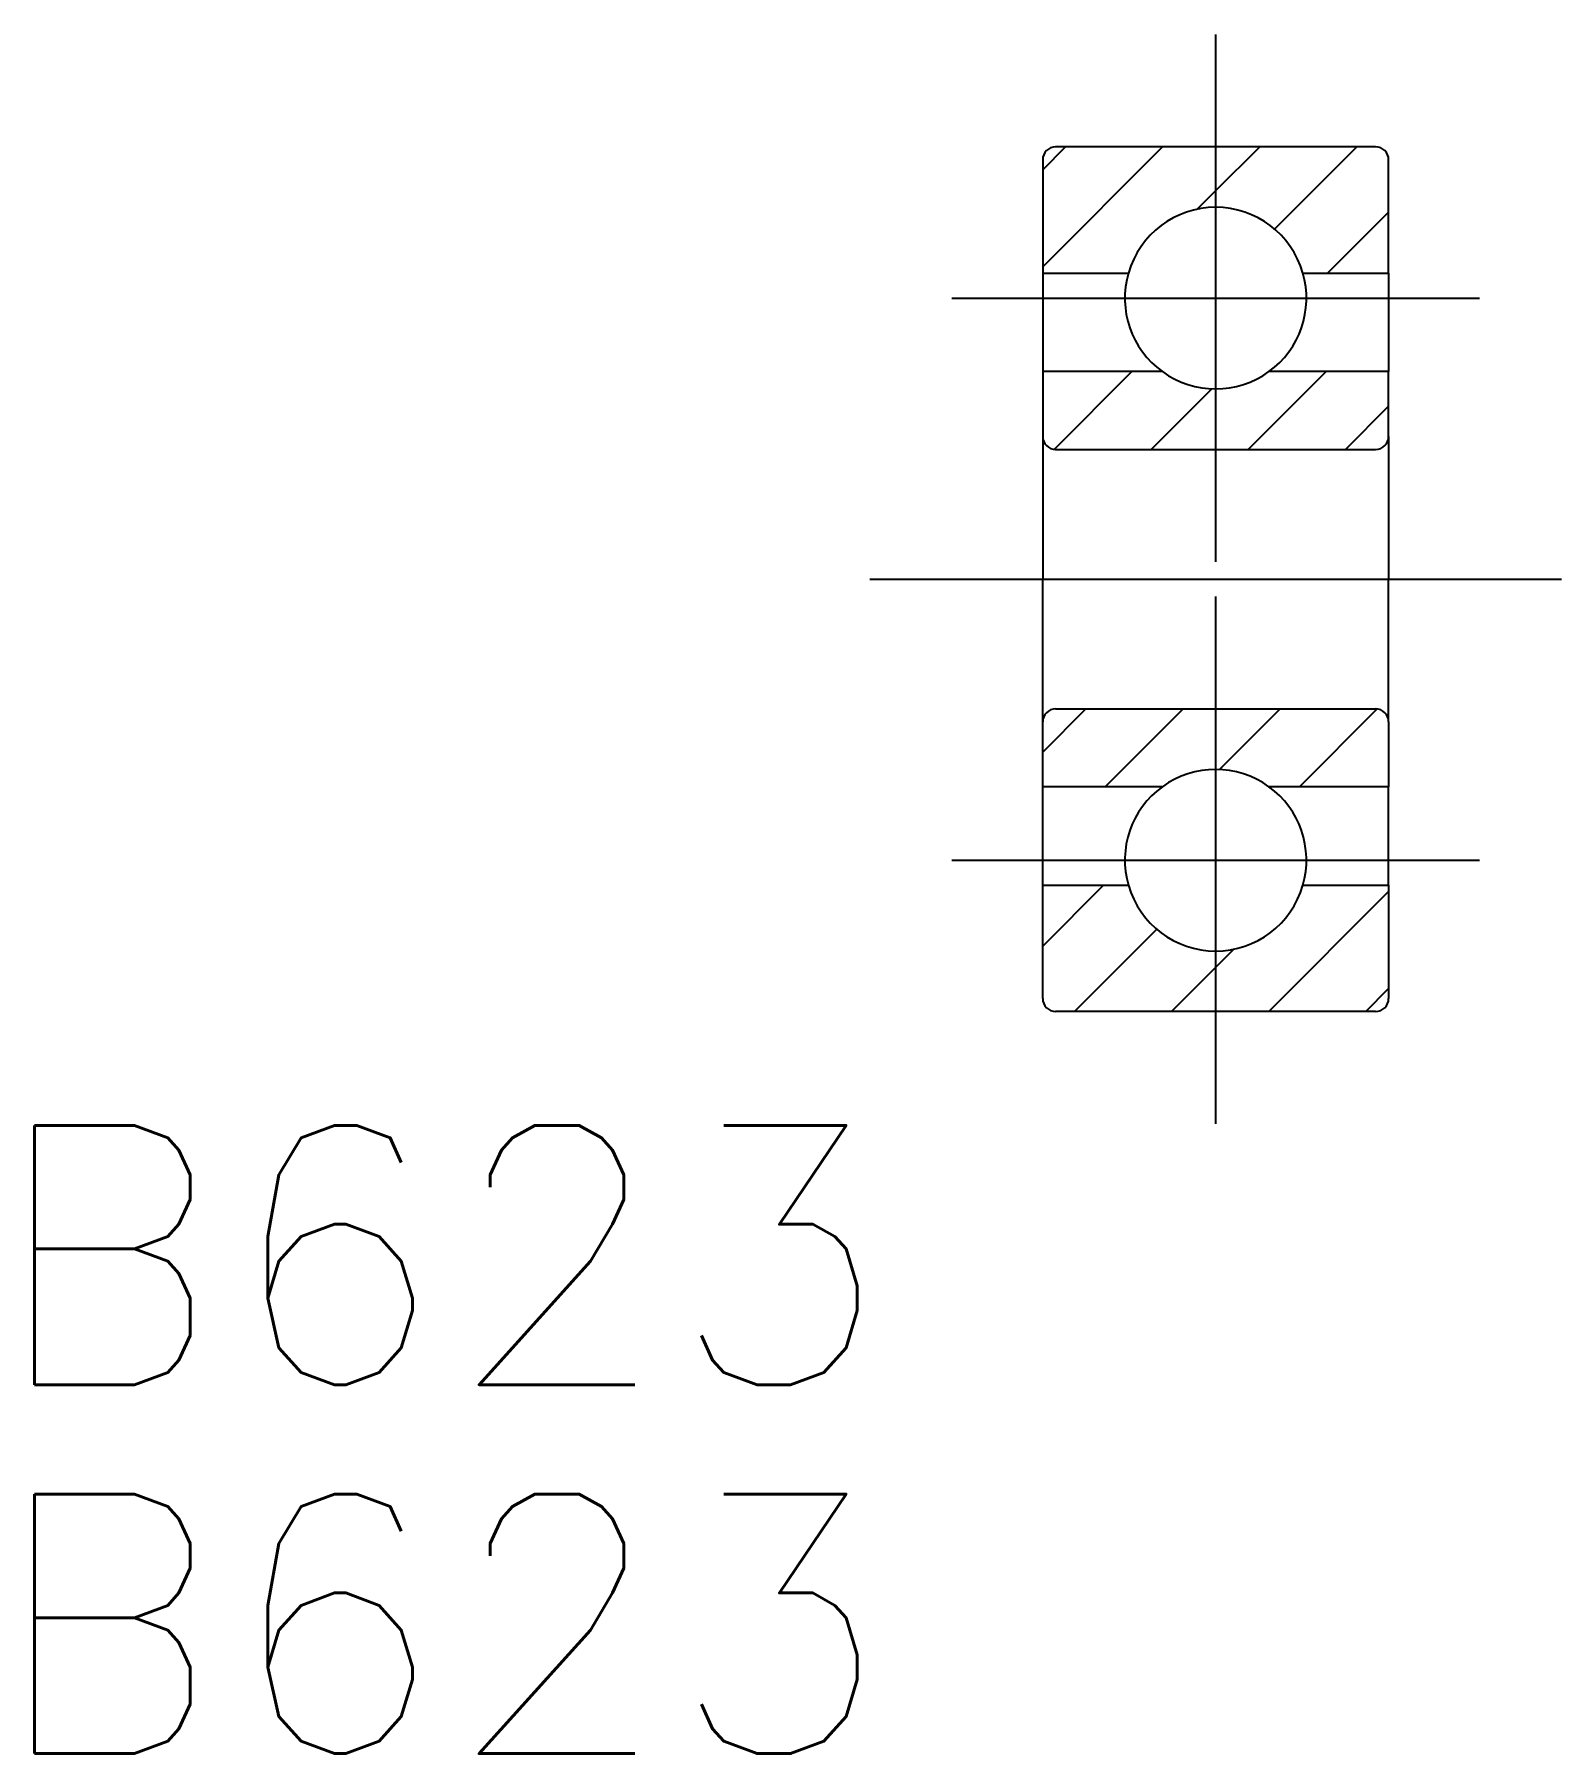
# Model space of a CAD drawing. Extents: x -13.7 to 4, y -13.6 to 6.3.
import ezdxf

# ---------------------------------------------------------------- set-up
doc = ezdxf.new("R2010")
doc.units = 0
doc.linetypes.add('CENTER', pattern=[50.8, 31.75, -6.35, 6.35, -6.35])
doc.layers.get('0').update_dxf_attribs({"linetype": 'CONTINUOUS'})
doc.layers.add('CENTER', color=1, linetype='CENTER')
doc.styles.get("Standard").update_dxf_attribs({"font": 'txt.shx', "height": 3, "bigfont": 'bigfont.shx'})

msp = doc.modelspace()

# ---------------------------------------------------------------- linework, layer by layer
at = {"color": 3, "linetype": 'CONTINUOUS'}
for p, q in [((-2, 4.735), (-1.735, 5)), ((-2, 3.613), (-0.613, 5)), ((0, 4.49), (0.51, 5)), ((0.681, 4.049), (1.632, 5)), ((-0.212, 4.278), (0, 4.49)), ((1.295, 3.54), (2, 4.245)), ((-1.867, 1.501), (-0.968, 2.4)), ((0.377, 1.5), (1.277, 2.4)), ((-0.745, 1.5), (-0.044, 2.201)), ((1.5, 1.5), (2, 2)), ((-2, -2), (-1.5, -1.5)), ((-1.277, -2.4), (-0.377, -1.5)), ((0.044, -2.201), (0.745, -1.5)), ((0.968, -2.4), (1.867, -1.501)), ((-2, -4.245), (-1.295, -3.54)), ((0.613, -5), (2, -3.613)), ((-1.632, -5), (-0.681, -4.049)), ((0, -4.49), (0.212, -4.278)), ((-0.51, -5), (0, -4.49)), ((1.735, -5), (2, -4.735))]:
    msp.add_line(p, q, dxfattribs=at)
at = {"color": 7, "linetype": 'CONTINUOUS'}
for p, q in [((1.85, 5), (-1.85, 5)), ((-2, 4.85), (-2, 3.54)), ((2, 3.54), (2, 4.85)), ((-2, 3.54), (-2, 2.4)), ((-2, 3.54), (-1.009, 3.54)), ((1.009, 3.54), (2, 3.54)), ((2, 3.54), (2, 2.4)), ((-0.616, 2.4), (-2, 2.4)), ((-2, 2.4), (-2, 1.65)), ((2, 2.4), (0.616, 2.4)), ((2, 1.65), (2, 2.4)), ((-2, 1.65), (-2, 0)), ((2, 1.65), (2, 0)), ((-1.85, 1.5), (1.85, 1.5)), ((-2, -1.65), (-2, 0)), ((2, -1.65), (2, 0)), ((-1.85, -1.5), (1.85, -1.5)), ((-2, -2.4), (-2, -1.65)), ((2, -1.65), (2, -2.4)), ((-2, -3.54), (-2, -2.4)), ((-0.616, -2.4), (-2, -2.4)), ((2, -2.4), (0.616, -2.4)), ((2, -3.54), (2, -2.4)), ((-2, -3.54), (-1.009, -3.54)), ((-2, -4.85), (-2, -3.54)), ((1.009, -3.54), (2, -3.54)), ((2, -3.54), (2, -4.85)), ((1.85, -5), (-1.85, -5))]:
    msp.add_line(p, q, dxfattribs=at)
for centre, radius, start, end in [((-1.85, 4.85), 0.15, 90, 180), ((1.85, 4.85), 0.15, 0, 90), ((0, 3.25), 1.05, 16.033, 163.967), ((0, 3.25), 1.05, 163.967, 234.0494), ((0, 3.25), 1.05, 305.9506, 16.033), ((0, 3.25), 1.05, 234.0494, 305.9506), ((-1.85, 1.65), 0.15, 180, 270), ((1.85, 1.65), 0.15, 270, 0), ((-1.85, -1.65), 0.15, 90, 180), ((1.85, -1.65), 0.15, 0, 90), ((0, -3.25), 1.05, 54.0494, 125.9506), ((0, -3.25), 1.05, 125.9506, 196.033), ((0, -3.25), 1.05, 343.967, 54.0494), ((0, -3.25), 1.05, 196.033, 343.967), ((-1.85, -4.85), 0.15, 180, 270), ((1.85, -4.85), 0.15, 270, 0)]:
    msp.add_arc(centre, radius, start, end, dxfattribs=at)
at = {"layer": 'CENTER', "color": 1, "linetype": 'CENTER'}
for p, q in [((0, 6.3), (0, 0.2)), ((-3.05, 3.25), (3.05, 3.25)), ((-4, 0), (4, 0)), ((0, -0.2), (0, -6.3)), ((-3.05, -3.25), (3.05, -3.25))]:
    msp.add_line(p, q, dxfattribs=at)

# ---------------------------------------------------------------- texts
at = {"color": 7, "linetype": 'CONTINUOUS'}
for p in [(-14.173, -9.316), (-14.173, -13.581)]:
    msp.add_text('B623', height=3, dxfattribs=at).set_placement(p)

doc.saveas('drawing.dxf')
